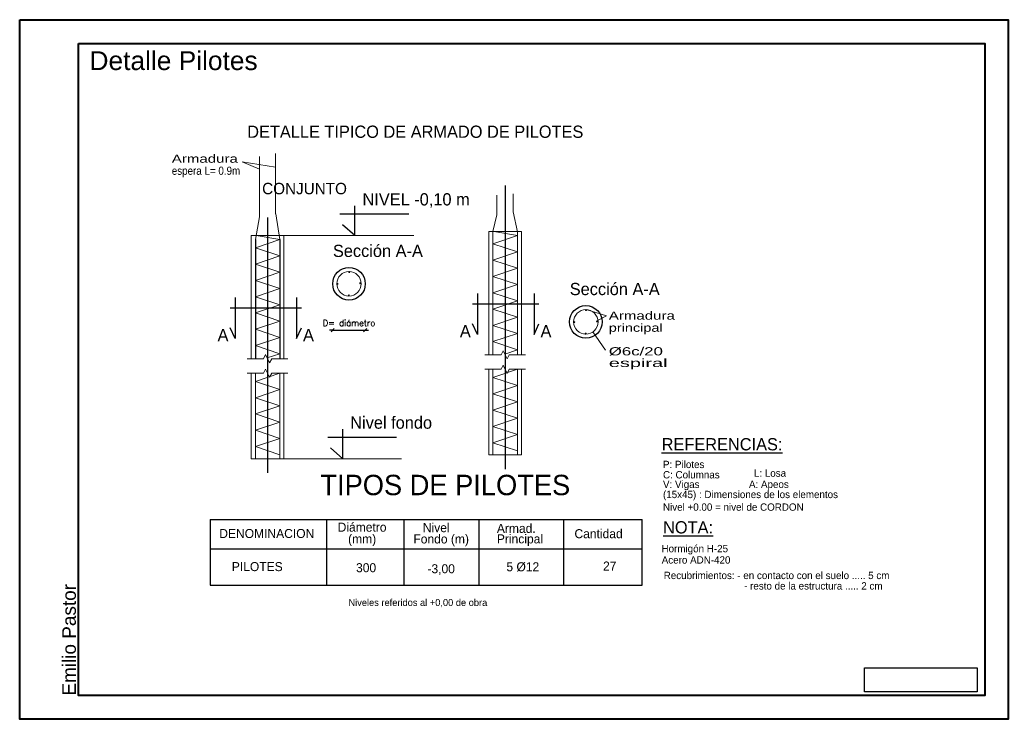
# Model space of a CAD drawing. Header units: millimetres. Extents: x -42 to 59, y 21 to 74.
# Drawn here: x 34.47 to 58.72, y 56.88 to 74.03 of the extents above; entities that cross this region are included whole.
import ezdxf
from ezdxf.enums import TextEntityAlignment as Align

# ---------------------------------------------------------------- set-up
doc = ezdxf.new("R2010")
doc.units = ezdxf.units.MM
doc.linetypes.add('DASHDOT', pattern=[25.4, 12.7, -6.35, 0, -6.35])
doc.linetypes.add('DASHDOT2', pattern=[12.7, 6.35, -3.175, 0, -3.175])
for name, color, linetype, lineweight in [('02_CIVIL_EXIST', 250, 'Continuous', 30), ('12_TEXTOS', 150, 'Continuous', 20), ('CIM_DIB_ARMADOS', 4, 'Continuous', 0), ('CIM_GEOMETRIA', 2, 'Continuous', 0), ('COLUMNAS_EJES', 1, 'Continuous', 0)]:
    doc.layers.add(name, color=color, linetype=linetype, lineweight=lineweight)
for name, color, linetype in [('ARQ - cotas', 2, 'Continuous'), ('BASES', 5, 'Continuous'), ('LME', 4, 'DASHDOT2'), ('REFERENCIAS', 3, 'Continuous'), ('texto secundario', 2, 'Continuous')]:
    doc.layers.add(name, color=color, linetype=linetype)
doc.styles.add('CORTES', font='GOTHIC.TTF')
doc.styles.add('CYPETXT', font='arial.ttf', dxfattribs={"height": 0.2})
doc.styles.add('ROMANS', font='romans.shx')
doc.styles.add('Swis721 BT', font='swiss.ttf')
doc.dimstyles.new('1-100', dxfattribs={"dimtxt": 0.15, "dimasz": 0.08, "dimexe": 0.02, "dimexo": 0, "dimgap": 0.01, "dimtad": 1, "dimzin": 1, "dimtxsty": 'ROMANS', "dimblk": 'OBLIQUE', "dimcen": 0, "dimse1": 1, "dimse2": 1, "dimclrd": 256, "dimclre": 256, "dimclrt": 11, "dimadec": 1, "dimazin": 0, "dimtfac": 1, "dimtix": 1, "dimtmove": 0, "dimatfit": 3, "dimfxl": 0, "dimarcsym": 0})
picture_1 = doc.add_image_def('image1.png', size_in_pixel=(2031, 433))

# ---------------------------------------------------------------- blocks, each defined once
blk = doc.blocks.new('_OBLIQUE')
at = {"color": 0, "linetype": 'ByBlock', "lineweight": -2}
blk.add_line((-0.5, -0.5), (0.5, 0.5), dxfattribs=at)
blk = doc.blocks.new('*D9')
at = {"layer": 'ARQ - cotas', "lineweight": -2}
for p, q in [((42.144, 66.417), (42.064, 66.417)), ((42.144, 66.417), (42.944, 66.417)), ((42.944, 66.417), (43.024, 66.417))]:
    blk.add_line(p, q, dxfattribs=at)
at = {"layer": 'Defpoints', "color": 0}
for p in [(42.144, 67.554), (42.944, 67.554), (42.944, 66.417)]:
    blk.add_point(p, dxfattribs=at)
at = {"layer": 'ARQ - cotas', "lineweight": -2, "xscale": 0.08, "yscale": 0.08, "zscale": 0.08}
blk.add_blockref('_OBLIQUE', (42.144, 66.417), dxfattribs=at)
at = {"layer": 'ARQ - cotas', "lineweight": -2, "xscale": 0.08, "yscale": 0.08, "zscale": 0.08, "rotation": 180}
blk.add_blockref('_OBLIQUE', (42.944, 66.417), dxfattribs=at)
at = {"layer": 'ARQ - cotas', "color": 11, "insert": (42.544, 66.592), "char_height": 0.15, "attachment_point": 5, "style": 'ROMANS'}
blk.add_mtext('D= diámetro', dxfattribs=at)

msp = doc.modelspace()

# ---------------------------------------------------------------- linework, layer by layer
for p, q in [((42.69, 68.738), (42.69, 69.467)), ((42.322, 69.268), (44.013, 69.268)), ((42.69, 68.738), (42.388, 69.003)), ((39.749, 67.22), (39.749, 66.214)), ((41.258, 67.22), (41.258, 66.214)), ((45.694, 67.317), (45.694, 66.311)), ((47.086, 67.317), (47.086, 66.311)), ((39.632, 66.963), (41.375, 66.963)), ((45.577, 67.059), (47.203, 67.059)), ((39.749, 66.214), (39.631, 66.472)), ((41.258, 66.214), (41.375, 66.472)), ((45.694, 66.311), (45.577, 66.568)), ((47.086, 66.311), (47.203, 66.568)), ((42.022, 63.794), (43.713, 63.794)), ((42.39, 63.264), (42.39, 63.992)), ((42.39, 63.264), (42.088, 63.529))]:
    msp.add_line(p, q)
for centre in [(42.544, 67.554), (48.356, 66.62)]:
    msp.add_circle(centre, 0.4)
at = {"layer": '02_CIVIL_EXIST', "lineweight": 40}
for points in [[(34.465, 74.028), (58.72, 74.028), (58.72, 56.876), (34.465, 56.876)], [(35.909, 73.45), (58.143, 73.45), (58.143, 57.454), (35.909, 57.454)]]:
    msp.add_lwpolyline(points, close=True, dxfattribs=at)
at = {"layer": 'BASES'}
for p, q in [((39.138, 61.772), (39.138, 60.164)), ((39.138, 61.772), (49.734, 61.772)), ((41.997, 60.164), (41.997, 61.772)), ((43.894, 61.052), (43.894, 61.772)), ((45.735, 61.052), (45.735, 61.772)), ((47.817, 61.052), (47.817, 61.772)), ((49.734, 60.164), (49.734, 61.772)), ((49.734, 60.164), (49.734, 61.772)), ((39.138, 61.052), (49.734, 61.052)), ((41.997, 60.164), (41.997, 60.985)), ((42.167, 61.052), (49.734, 61.052)), ((43.894, 60.164), (43.894, 61.052)), ((45.735, 60.164), (45.735, 61.052)), ((47.817, 60.164), (47.817, 61.052)), ((39.138, 60.348), (39.138, 60.164)), ((39.138, 60.164), (49.734, 60.164)), ((39.138, 60.164), (49.734, 60.164)), ((49.734, 60.164), (49.734, 60.348)), ((49.734, 60.164), (49.734, 60.348))]:
    msp.add_line(p, q, dxfattribs=at)
at = {"layer": 'CIM_DIB_ARMADOS', "linetype": 'Continuous'}
for p, q in [((40.347, 69.535), (40.347, 70.674)), ((40.743, 69.569), (40.743, 70.746)), ((46.175, 69.247), (46.175, 69.727)), ((46.571, 69.322), (46.571, 69.761)), ((40.347, 69.197), (40.347, 69.535)), ((40.743, 69.272), (40.743, 69.569)), ((40.247, 68.643), (40.347, 69.197)), ((40.847, 68.638), (40.746, 69.272)), ((46.075, 68.835), (46.175, 69.247)), ((46.675, 68.83), (46.574, 69.322)), ((40.247, 66.117), (40.247, 68.643)), ((40.27, 68.738), (40.847, 68.638)), ((46.075, 65.813), (46.075, 68.835)), ((46.675, 68.735), (46.075, 68.535)), ((46.098, 68.835), (46.675, 68.735)), ((46.675, 65.813), (46.675, 68.83)), ((40.847, 68.638), (40.247, 68.438)), ((40.247, 68.438), (40.847, 68.238)), ((40.847, 66.117), (40.847, 68.638)), ((46.075, 68.535), (46.675, 68.335)), ((40.847, 68.238), (40.247, 68.038)), ((46.675, 68.335), (46.075, 68.135)), ((40.247, 68.038), (40.847, 67.838)), ((46.075, 68.135), (46.675, 67.935)), ((46.675, 67.935), (46.075, 67.735)), ((40.847, 67.838), (40.247, 67.638)), ((42.531, 67.842), (42.567, 67.842)), ((42.549, 67.824), (42.549, 67.86)), ((46.075, 67.735), (46.675, 67.535)), ((40.247, 67.638), (40.847, 67.438)), ((40.847, 67.438), (40.247, 67.238)), ((42.275, 67.559), (42.244, 67.541)), ((42.269, 67.535), (42.251, 67.566)), ((42.805, 67.557), (42.836, 67.575)), ((42.811, 67.582), (42.829, 67.551)), ((46.675, 67.535), (46.075, 67.335)), ((40.247, 67.238), (40.847, 67.038)), ((42.557, 67.267), (42.521, 67.267)), ((42.539, 67.285), (42.539, 67.249)), ((46.075, 67.335), (46.675, 67.135)), ((40.847, 67.038), (40.247, 66.838)), ((46.675, 67.135), (46.075, 66.935)), ((40.247, 66.838), (40.847, 66.638)), ((46.075, 66.935), (46.675, 66.735)), ((46.675, 66.735), (46.075, 66.535)), ((48.343, 66.907), (48.379, 66.907)), ((48.361, 66.889), (48.361, 66.925)), ((40.847, 66.638), (40.247, 66.438)), ((46.075, 66.535), (46.675, 66.335)), ((48.087, 66.625), (48.056, 66.607)), ((48.08, 66.6), (48.062, 66.632)), ((48.616, 66.623), (48.648, 66.641)), ((48.623, 66.648), (48.641, 66.616)), ((40.247, 66.438), (40.847, 66.238)), ((40.847, 66.238), (40.247, 66.038)), ((46.675, 66.335), (46.075, 66.135)), ((48.369, 66.332), (48.333, 66.332)), ((48.351, 66.35), (48.351, 66.314)), ((40.247, 66.038), (40.847, 65.838)), ((46.075, 66.135), (46.675, 65.935)), ((40.847, 65.838), (40.537, 65.735)), ((46.675, 65.935), (46.365, 65.832)), ((40.247, 63.264), (40.247, 65.361)), ((40.847, 65.361), (40.247, 65.161)), ((40.847, 63.264), (40.847, 65.361)), ((46.675, 65.457), (46.075, 65.257)), ((46.075, 63.361), (46.075, 65.457)), ((46.075, 65.257), (46.675, 65.057)), ((46.675, 63.361), (46.675, 65.457)), ((40.247, 65.161), (40.847, 64.961)), ((46.675, 65.057), (46.075, 64.857)), ((40.847, 64.961), (40.247, 64.761)), ((40.247, 64.761), (40.847, 64.561)), ((46.075, 64.857), (46.675, 64.657)), ((40.847, 64.561), (40.247, 64.361)), ((46.675, 64.657), (46.075, 64.457)), ((40.247, 64.361), (40.847, 64.161)), ((46.075, 64.457), (46.675, 64.257)), ((40.847, 64.161), (40.247, 63.961)), ((46.675, 64.257), (46.075, 64.057)), ((46.075, 64.057), (46.675, 63.857)), ((40.247, 63.961), (40.847, 63.761)), ((46.675, 63.857), (46.075, 63.657)), ((40.847, 63.761), (40.247, 63.561)), ((40.247, 63.561), (40.847, 63.361)), ((46.075, 63.657), (46.675, 63.457))]:
    msp.add_line(p, q, dxfattribs=at)
for centre, radius in [((42.544, 67.554), 0.3), ((42.549, 67.842), 0.012), ((42.26, 67.55), 0.012), ((42.82, 67.566), 0.012), ((42.539, 67.267), 0.012), ((48.356, 66.62), 0.3), ((48.361, 66.907), 0.012), ((48.071, 66.616), 0.012), ((48.632, 66.632), 0.012), ((48.351, 66.332), 0.012)]:
    msp.add_circle(centre, radius, dxfattribs=at)
at = {"layer": 'CIM_GEOMETRIA'}
for p, q in [((40.147, 68.738), (40.147, 65.716)), ((40.247, 68.738), (40.147, 68.738)), ((40.847, 68.738), (40.247, 68.738)), ((40.847, 68.738), (40.947, 68.738)), ((40.947, 68.738), (40.947, 65.716)), ((45.975, 68.835), (45.975, 65.813)), ((46.775, 68.835), (45.975, 68.835)), ((46.775, 68.835), (46.775, 65.813))]:
    msp.add_line(p, q, dxfattribs=at)
at = {"layer": 'CIM_GEOMETRIA', "linetype": 'Continuous'}
for p, q in [((40.447, 65.716), (40.497, 65.816)), ((40.497, 65.816), (40.597, 65.616)), ((45.875, 65.813), (46.275, 65.813)), ((46.275, 65.813), (46.325, 65.913)), ((46.325, 65.913), (46.425, 65.713)), ((46.425, 65.713), (46.475, 65.813)), ((46.475, 65.813), (46.875, 65.813)), ((40.047, 65.716), (40.447, 65.716)), ((40.597, 65.616), (40.647, 65.716)), ((40.647, 65.716), (41.047, 65.716)), ((46.275, 65.457), (46.325, 65.557)), ((46.325, 65.557), (46.425, 65.357)), ((40.047, 65.361), (40.447, 65.361)), ((40.147, 63.264), (40.147, 65.361)), ((40.447, 65.361), (40.497, 65.461)), ((40.497, 65.461), (40.597, 65.261)), ((40.597, 65.261), (40.647, 65.361)), ((40.647, 65.361), (41.047, 65.361)), ((40.947, 63.264), (40.947, 65.361)), ((45.875, 65.457), (46.275, 65.457)), ((45.975, 63.361), (45.975, 65.457)), ((46.425, 65.357), (46.475, 65.457)), ((46.475, 65.457), (46.875, 65.457)), ((46.775, 63.361), (46.775, 65.457)), ((45.975, 63.361), (46.775, 63.361)), ((40.147, 63.264), (40.947, 63.264))]:
    msp.add_line(p, q, dxfattribs=at)
at = {"layer": 'COLUMNAS_EJES', "linetype": 'Continuous'}
for p, q in [((40.743, 70.416), (39.921, 70.545)), ((39.921, 70.545), (40.347, 70.361)), ((40.947, 68.738), (44.133, 68.738)), ((48.361, 66.925), (48.86, 66.769)), ((48.623, 66.648), (48.86, 66.769)), ((48.527, 66.374), (48.842, 65.926)), ((40.947, 63.264), (43.833, 63.264))]:
    msp.add_line(p, q, dxfattribs=at)
at = {"layer": 'LME', "linetype": 'DASHDOT'}
for p, q in [((46.375, 69.962), (46.375, 67.634)), ((46.375, 69.535), (46.375, 65.813)), ((40.547, 69.18), (40.547, 62.914)), ((46.375, 69.135), (46.375, 63.01)), ((40.247, 68.643), (40.247, 65.716)), ((40.847, 68.638), (40.847, 65.716))]:
    msp.add_line(p, q, dxfattribs=at)

# ---------------------------------------------------------------- texts
at = {"layer": '12_TEXTOS', "color": 18, "insert": (36.177, 73.257), "char_height": 0.462, "attachment_point": 1, "style": 'Swis721 BT'}
msp.add_mtext_dynamic_manual_height_columns('Detalle Pilotes', width=11.37319, gutter_width=10, heights=[0], dxfattribs=at)
at = {"layer": '12_TEXTOS', "color": 18, "insert": (35.509, 57.455), "char_height": 0.33264, "attachment_point": 1, "rotation": 90, "style": 'Swis721 BT'}
msp.add_mtext_dynamic_manual_height_columns('Emilio Pastor', width=10.15474, gutter_width=10, heights=[0], dxfattribs=at)
at = {"layer": 'CIM_DIB_ARMADOS', "linetype": 'Continuous', "style": 'CYPETXT'}
for s, width, p, p2 in [('Armadura', 1.321448, (38.196, 70.522), (39.817, 70.522)), ('espera L= 0.9m', 0.860938, (38.196, 70.226), (39.874, 70.226)), ('Armadura', 1.321448, (48.919, 66.674), (50.541, 66.674)), ('principal', 1.270312, (48.919, 66.377), (50.241, 66.377)), ('%%c6c/20 ', 1.473685, (48.919, 65.798), (50.361, 65.798)), ('espiral', 1.75191, (48.919, 65.513), (50.361, 65.513))]:
    msp.add_text(s, height=0.2, dxfattribs=dict(at, width=width)).set_placement(p, p2, align=Align.FIT)
at = {"layer": 'REFERENCIAS', "ltscale": 0.03, "style": 'CORTES'}
for s, height, p in [('CONJUNTO', 0.28, (40.413, 69.749)), ('NIVEL -0,10 m', 0.3, (42.875, 69.475)), ('Sección A-A', 0.3, (42.15, 68.211)), ('Sección A-A', 0.3, (47.961, 67.276)), ('A', 0.3, (45.265, 66.242)), ('A', 0.3, (47.244, 66.242)), ('A', 0.3, (39.319, 66.145)), ('A', 0.3, (41.416, 66.145)), ('Nivel fondo', 0.3, (42.575, 64)), ('%%uREFERENCIAS:', 0.3, (50.216, 63.469)), ('P: Pilotes', 0.18, (50.249, 63.034)), ('TIPOS DE PILOTES', 0.5, (41.842, 62.37)), ('C: Columnas', 0.18, (50.249, 62.781)), ('L: Losa', 0.18, (52.48, 62.821)), ('V: Vigas', 0.18, (50.249, 62.547)), ('A: Apeos', 0.18, (52.359, 62.547)), ('(15x45) : Dimensiones de los elementos', 0.18, (50.249, 62.298)), ('Nivel +0.00 = nivel de CORDON', 0.18, (50.249, 61.988)), ('Diámetro', 0.221, (42.266, 61.475)), ('Nivel', 0.221, (44.356, 61.463)), ('Armad.', 0.221, (46.173, 61.446)), ('%%uNOTA:', 0.3, (50.251, 61.432)), ('DENOMINACION', 0.221, (39.361, 61.32)), ('(mm)', 0.221, (42.522, 61.187)), ('Fondo (m)', 0.221, (44.125, 61.186)), ('Principal', 0.221, (46.173, 61.188)), ('Cantidad', 0.221, (48.077, 61.315)), ('Hormigón H-25', 0.18, (50.213, 60.97)), ('PILOTES', 0.221, (39.669, 60.508)), ('300', 0.221, (42.717, 60.481)), ('-3,00', 0.221, (44.469, 60.455)), ('5 %%C12', 0.221, (46.407, 60.504)), ('27', 0.221, (48.778, 60.522)), ('Acero ADN-420', 0.18, (50.218, 60.692)), ('Recubrimientos: - en contacto con el suelo ..... 5 cm', 0.18, (50.267, 60.312)), ('                              - resto de la estructura ..... 2 cm', 0.18, (50.233, 60.056)), ('Niveles referidos al +0,00 de obra', 0.17, (42.531, 59.653))]:
    msp.add_text(s, height=height, dxfattribs=at).set_placement(p)
at = {"layer": 'texto secundario', "insert": (40.046, 71.433), "char_height": 0.3, "width": 8.0206, "attachment_point": 1}
msp.add_mtext('{\\fCentury Gothic|b0|i0|c0|p34;DETALLE TIPICO DE ARMADO DE PILOTES}', dxfattribs=at)

# ---------------------------------------------------------------- dimensions: what is measured, and where the dimension line sits
at = {"layer": 'ARQ - cotas'}
dim = msp.add_linear_dim(base=(42.944, 66.417), p1=(42.144, 67.554), p2=(42.944, 67.554), text='D= diámetro', dimstyle='1-100', override={"dimgap": 0.1, "dimtmove": 1}, dxfattribs=at)
dim.commit()
dim.dimension.update_dxf_attribs({"geometry": '*D9', "text_midpoint": (42.544, 66.592)})

# ---------------------------------------------------------------- pictures from other files: only their frames are drawn
at = {"color": 1}
image = msp.add_image(picture_1, insert=(55.197, 57.547), size_in_units=(2.759, 0.588), rotation=0, dxfattribs=at)
image.dxf.flags = 15

doc.saveas('drawing.dxf')
